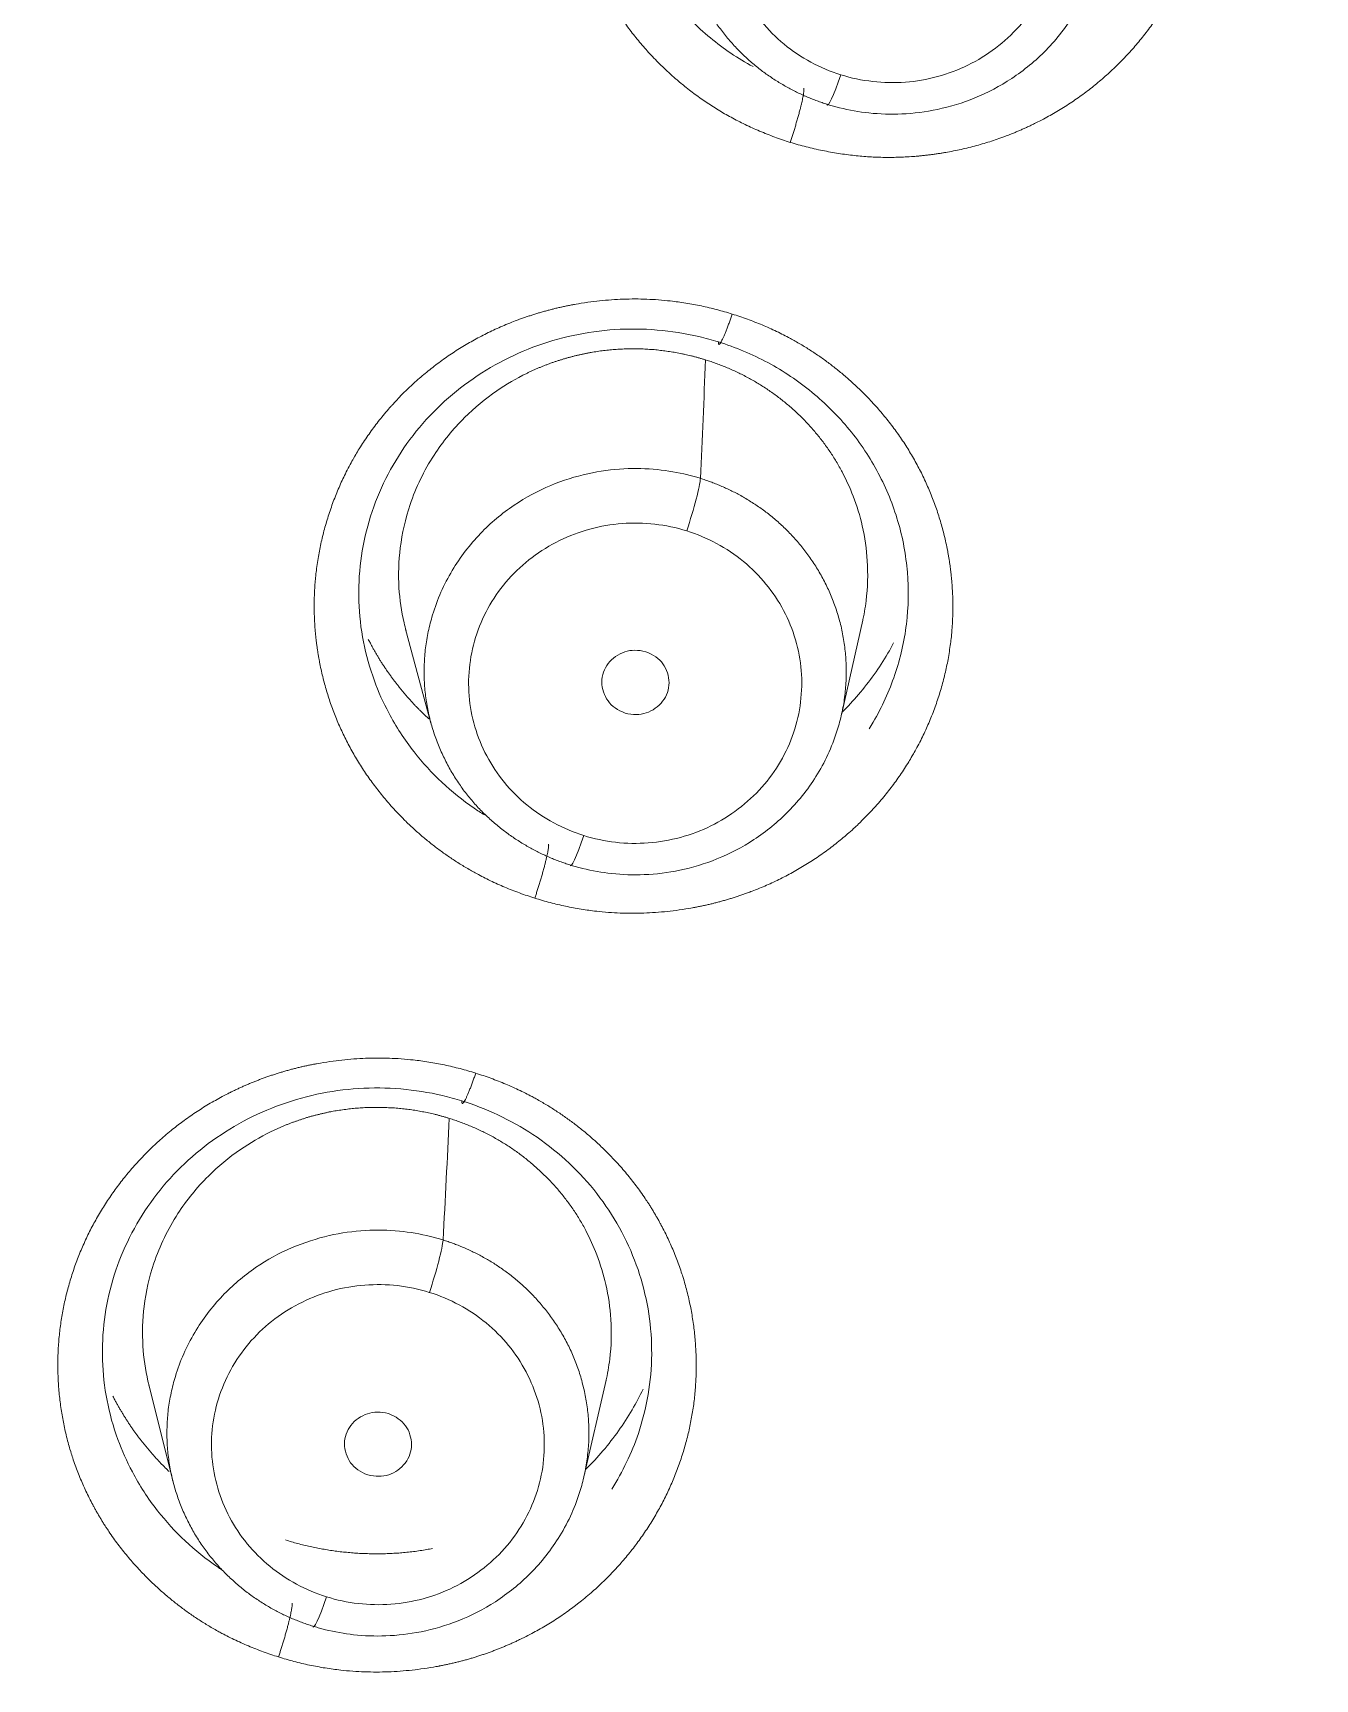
# Model space of a CAD drawing. Extents: x 19821 to 22981, y -91 to 2224.
# Drawn here: x 20752.73 to 20761.35, y 1240.88 to 1251.95 of the extents above; entities that cross this region are included whole.
import ezdxf

# ---------------------------------------------------------------- set-up
doc = ezdxf.new("R2010")
doc.units = 0
doc.header["$LTSCALE"] = 10
doc.header["$MEASUREMENT"] = 0
doc.layers.add('1', color=7, linetype='CONTINUOUS')

msp = doc.modelspace()

# ---------------------------------------------------------------- linework, layer by layer
at = {"layer": '1', "color": 7, "linetype": 'Continuous', "lineweight": 18}
for p, q in [((20755.236, 1247.94), (20755.407, 1247.309)), ((20758.166, 1247.363), (20758.31, 1248)), ((20753.51, 1242.864), (20753.672, 1242.217)), ((20756.435, 1242.243), (20756.584, 1242.892))]:
    msp.add_line(p, q, dxfattribs=at)
for centre, major_axis, ratio, start_param, end_param in [((20744.931, 1212.861), (62.577, 0), 0.961262, 0, 3.141593), ((20744.931, 1212.247), (-60.5, 0), 0.961262, 2.420581, 4.712389), ((20744.931, 1212.384), (60, 0), 0.961262, 4.72417, 7.853982), ((20744.931, 1212.384), (-59.925, 0), 0.961262, 1.570796, 4.712389), ((20758.162, 1251.748), (-0.09, -0.286), 0.085342, 6.114534, 7.587424), ((20757.126, 1248.683), (0.089, 0.286), 0.085181, 4.446285, 5.971881), ((20756.434, 1246.636), (-0.089, -0.286), 0.08523, 6.096927, 7.587626), ((20755.396, 1243.565), (0.089, 0.286), 0.085152, 4.446217, 5.9632), ((20754.705, 1241.52), (-0.089, -0.286), 0.085202, 6.088146, 7.587675)]:
    msp.add_ellipse(centre, major_axis=major_axis, ratio=ratio, start_param=start_param, end_param=end_param, dxfattribs=at)
at = {"layer": '1', "color": 7, "linetype": 'Continuous', "lineweight": 13}
for centre, major_axis, start_param, end_param in [((20744.931, 1212.541), (61.963, 0), 0.423959, 1.570796), ((20744.931, 1212.247), (-59.425, 0), 1.570796, 4.70194), ((20744.931, 1212.247), (-57.948, 0), 1.579187, 4.712389), ((20744.931, 1212.291), (57.403, 0), 4.721079, 7.853982)]:
    msp.add_ellipse(centre, major_axis=major_axis, ratio=0.961262, start_param=start_param, end_param=end_param, dxfattribs=at)
at = {"layer": '1', "color": 7, "linetype": 'Continuous', "lineweight": 18}
for points, knots in [([(20807.83, 1218.028), (20807.83, 1219.202), (20807.795, 1220.363), (20807.656, 1222.66), (20807.554, 1223.794), (20807.287, 1226.034), (20807.122, 1227.139), (20806.734, 1229.315), (20806.511, 1230.387), (20806.012, 1232.495), (20805.735, 1233.531), (20805.133, 1235.567), (20804.808, 1236.566), (20804.112, 1238.525), (20803.372, 1240.445), (20802.141, 1243.205), (20800.801, 1245.84), (20799.367, 1248.351), (20797.85, 1250.736), (20796.261, 1252.994), (20794.612, 1255.126), (20792.914, 1257.134), (20791.755, 1258.391), (20790.88, 1259.304), (20790.44, 1259.753), (20789.924, 1260.264), (20789.665, 1260.516), (20789.536, 1260.641), (20789.471, 1260.704), (20789.439, 1260.735), (20789.423, 1260.75), (20789.415, 1260.758), (20789.411, 1260.762), (20789.409, 1260.764), (20789.408, 1260.765), (20789.407, 1260.765), (20789.407, 1260.766), (20789.407, 1260.766), (20787.905, 1262.209), (20786.333, 1263.573), (20783.069, 1266.133), (20781.375, 1267.33), (20777.888, 1269.547), (20776.093, 1270.567), (20772.423, 1272.426), (20770.547, 1273.265), (20766.734, 1274.756), (20764.797, 1275.409), (20760.882, 1276.526), (20758.904, 1276.991), (20754.926, 1277.733), (20752.927, 1278.01), (20748.926, 1278.379), (20746.924, 1278.47), (20744.931, 1278.47)], [0, 0, 0, 0, 0.03125, 0.03125, 0.0625, 0.0625, 0.09375, 0.09375, 0.125, 0.125, 0.15625, 0.15625, 0.1875, 0.1875, 0.21875, 0.25, 0.28125, 0.3125, 0.34375, 0.375, 0.40625, 0.4375, 0.46875, 0.46875, 0.484375, 0.492187, 0.496094, 0.498047, 0.499023, 0.499512, 0.499756, 0.499878, 0.499939, 0.499969, 0.499985, 0.499992, 0.499992, 0.5, 0.5, 0.5625, 0.5625, 0.625, 0.625, 0.6875, 0.6875, 0.75, 0.75, 0.8125, 0.8125, 0.875, 0.875, 0.9375, 0.9375, 1, 1, 1, 1]), ([(20758.947, 1254.069), (20758.942, 1254.071), (20758.931, 1254.075), (20758.914, 1254.08), (20758.897, 1254.084), (20758.88, 1254.089), (20758.803, 1254.108), (20758.656, 1254.134), (20758.431, 1254.14), (20758.188, 1254.108), (20757.937, 1254.029), (20757.688, 1253.896), (20757.458, 1253.704), (20757.265, 1253.453), (20757.169, 1253.237), (20757.129, 1253.094), (20757.117, 1253.039), (20757.106, 1252.983), (20757.098, 1252.928), (20757.093, 1252.873), (20757.089, 1252.818), (20757.088, 1252.764), (20757.09, 1252.71), (20757.093, 1252.657), (20757.098, 1252.605), (20757.106, 1252.553), (20757.115, 1252.502), (20757.127, 1252.452), (20757.14, 1252.403), (20757.154, 1252.355), (20757.171, 1252.308), (20757.189, 1252.262), (20757.208, 1252.217), (20757.229, 1252.173), (20757.251, 1252.131), (20757.275, 1252.09), (20757.299, 1252.05), (20757.325, 1252.011), (20757.352, 1251.973), (20757.38, 1251.937), (20757.408, 1251.902), (20757.438, 1251.869), (20757.468, 1251.836), (20757.499, 1251.805), (20757.53, 1251.776), (20757.562, 1251.747), (20757.595, 1251.72), (20757.628, 1251.694), (20757.661, 1251.67), (20757.695, 1251.647), (20757.729, 1251.624), (20757.763, 1251.604), (20757.797, 1251.584), (20757.831, 1251.565), (20757.865, 1251.548), (20757.899, 1251.532), (20757.934, 1251.517), (20757.968, 1251.503), (20758.002, 1251.49), (20758.036, 1251.478), (20758.058, 1251.47), (20758.07, 1251.467)], [0, 0, 0, 0, 0.003927, 0.007866, 0.011819, 0.015784, 0.019761, 0.065641, 0.115909, 0.170562, 0.229596, 0.293008, 0.360794, 0.432949, 0.509466, 0.522824, 0.536063, 0.549181, 0.56218, 0.575059, 0.587818, 0.600457, 0.612977, 0.625376, 0.637656, 0.649816, 0.661856, 0.673777, 0.685577, 0.697258, 0.708819, 0.72026, 0.731582, 0.742784, 0.753866, 0.764828, 0.775671, 0.786394, 0.796997, 0.80748, 0.817844, 0.828089, 0.838213, 0.848218, 0.858103, 0.867869, 0.877515, 0.887041, 0.896448, 0.905735, 0.914902, 0.92395, 0.932878, 0.941687, 0.950376, 0.958946, 0.967396, 0.975726, 0.983937, 0.992028, 1, 1, 1, 1]), ([(20758.07, 1251.467), (20758.075, 1251.465), (20758.087, 1251.462), (20758.104, 1251.457), (20758.12, 1251.452), (20758.137, 1251.448), (20758.213, 1251.428), (20758.358, 1251.403), (20758.579, 1251.396), (20758.82, 1251.427), (20759.072, 1251.504), (20759.322, 1251.636), (20759.555, 1251.828), (20759.751, 1252.081), (20759.848, 1252.298), (20759.888, 1252.442), (20759.901, 1252.498), (20759.911, 1252.554), (20759.919, 1252.609), (20759.925, 1252.664), (20759.928, 1252.719), (20759.929, 1252.773), (20759.927, 1252.827), (20759.924, 1252.88), (20759.918, 1252.933), (20759.911, 1252.985), (20759.901, 1253.036), (20759.89, 1253.086), (20759.877, 1253.135), (20759.862, 1253.183), (20759.846, 1253.23), (20759.828, 1253.276), (20759.808, 1253.321), (20759.787, 1253.365), (20759.765, 1253.407), (20759.741, 1253.448), (20759.716, 1253.488), (20759.691, 1253.527), (20759.664, 1253.564), (20759.636, 1253.601), (20759.607, 1253.636), (20759.578, 1253.669), (20759.548, 1253.701), (20759.517, 1253.732), (20759.485, 1253.762), (20759.453, 1253.79), (20759.421, 1253.817), (20759.388, 1253.843), (20759.355, 1253.867), (20759.321, 1253.891), (20759.287, 1253.913), (20759.253, 1253.933), (20759.219, 1253.953), (20759.185, 1253.971), (20759.151, 1253.989), (20759.117, 1254.005), (20759.083, 1254.02), (20759.049, 1254.034), (20759.015, 1254.047), (20758.981, 1254.059), (20758.959, 1254.066), (20758.947, 1254.069)], [0, 0, 0, 0, 0.004015, 0.007996, 0.011942, 0.015855, 0.019734, 0.064711, 0.114332, 0.168596, 0.227502, 0.291049, 0.359234, 0.432056, 0.509512, 0.522904, 0.536174, 0.549324, 0.562352, 0.575259, 0.588045, 0.600709, 0.613253, 0.625675, 0.637976, 0.650156, 0.662214, 0.674151, 0.685967, 0.697662, 0.709235, 0.720687, 0.732018, 0.743227, 0.754315, 0.765282, 0.776127, 0.786851, 0.797454, 0.807935, 0.818295, 0.828533, 0.838651, 0.848646, 0.858521, 0.868274, 0.877905, 0.887415, 0.896804, 0.906072, 0.915218, 0.924242, 0.933145, 0.941927, 0.950588, 0.959127, 0.967544, 0.97584, 0.984015, 0.992068, 1, 1, 1, 1]), ([(20755.123, 1247.377), (20755.086, 1247.447), (20754.979, 1247.686), (20754.893, 1248.125), (20754.963, 1248.673), (20755.201, 1249.174), (20755.587, 1249.582), (20756.082, 1249.86), (20756.642, 1249.981), (20757.07, 1249.945), (20757.296, 1249.883), (20757.339, 1249.87)], [0, 0, 0, 0, 0.0562, 0.186491, 0.316809, 0.44711, 0.577443, 0.707677, 0.838002, 0.968648, 1, 1, 1, 1]), ([(20755.24, 1247.928), (20755.235, 1247.946), (20755.211, 1248.041), (20755.184, 1248.227), (20755.193, 1248.496), (20755.262, 1248.802), (20755.408, 1249.103), (20755.615, 1249.357), (20755.831, 1249.537), (20755.987, 1249.628), (20756.07, 1249.668), (20756.09, 1249.677), (20756.11, 1249.686), (20756.13, 1249.695), (20756.15, 1249.703), (20756.17, 1249.711), (20756.191, 1249.719), (20756.211, 1249.727), (20756.232, 1249.734), (20756.252, 1249.741), (20756.273, 1249.747), (20756.294, 1249.754), (20756.314, 1249.76), (20756.335, 1249.766), (20756.356, 1249.771), (20756.377, 1249.777), (20756.398, 1249.782), (20756.419, 1249.786), (20756.44, 1249.791), (20756.461, 1249.795), (20756.483, 1249.799), (20756.504, 1249.802), (20756.525, 1249.806), (20756.546, 1249.809), (20756.568, 1249.812), (20756.589, 1249.814), (20756.61, 1249.816), (20756.631, 1249.818), (20756.653, 1249.82), (20756.674, 1249.821), (20756.695, 1249.822), (20756.717, 1249.823), (20756.738, 1249.823), (20756.759, 1249.824), (20756.78, 1249.824), (20756.802, 1249.823), (20756.823, 1249.823), (20756.844, 1249.822), (20756.865, 1249.821), (20756.886, 1249.819), (20756.907, 1249.818), (20756.928, 1249.816), (20756.949, 1249.813), (20756.97, 1249.811), (20756.99, 1249.808), (20757.011, 1249.805), (20757.032, 1249.802), (20757.052, 1249.798), (20757.073, 1249.795), (20757.093, 1249.791), (20757.114, 1249.786), (20757.134, 1249.782), (20757.154, 1249.777), (20757.174, 1249.772), (20757.194, 1249.767), (20757.214, 1249.761), (20757.234, 1249.755), (20757.247, 1249.751), (20757.253, 1249.749)], [0, 0, 0, 0, 0.017139, 0.090611, 0.173353, 0.265351, 0.378771, 0.47776, 0.562304, 0.632392, 0.638936, 0.645473, 0.652002, 0.658525, 0.66504, 0.671547, 0.678048, 0.684541, 0.691027, 0.697506, 0.703977, 0.710442, 0.716899, 0.723349, 0.729791, 0.736227, 0.742655, 0.749075, 0.755489, 0.761896, 0.768295, 0.774687, 0.781072, 0.787449, 0.793819, 0.800182, 0.806538, 0.812887, 0.819228, 0.825563, 0.83189, 0.83821, 0.844522, 0.850828, 0.857126, 0.863417, 0.869701, 0.875977, 0.882247, 0.888509, 0.894764, 0.901012, 0.907252, 0.913486, 0.919712, 0.925931, 0.932143, 0.938348, 0.944545, 0.950736, 0.956919, 0.963095, 0.969264, 0.975425, 0.98158, 0.987727, 0.993867, 1, 1, 1, 1]), ([(20757.339, 1249.87), (20757.454, 1249.834), (20757.566, 1249.787), (20757.777, 1249.674), (20757.876, 1249.607), (20758.06, 1249.456), (20758.144, 1249.372), (20758.294, 1249.19), (20758.359, 1249.091), (20758.469, 1248.884), (20758.513, 1248.776), (20758.579, 1248.552), (20758.6, 1248.437), (20758.619, 1248.206), (20758.617, 1248.089), (20758.589, 1247.858), (20758.563, 1247.744), (20758.525, 1247.634)], [0, 0, 0, 0, 0.125, 0.125, 0.25, 0.25, 0.375, 0.375, 0.5, 0.5, 0.625, 0.625, 0.75, 0.75, 0.875, 0.875, 1, 1, 1, 1]), ([(20757.253, 1249.749), (20757.266, 1249.745), (20757.29, 1249.738), (20757.327, 1249.725), (20757.363, 1249.711), (20757.399, 1249.697), (20757.434, 1249.681), (20757.469, 1249.665), (20757.504, 1249.648), (20757.539, 1249.629), (20757.573, 1249.611), (20757.606, 1249.591), (20757.639, 1249.57), (20757.672, 1249.549), (20757.704, 1249.526), (20757.736, 1249.503), (20757.767, 1249.479), (20757.798, 1249.454), (20757.828, 1249.429), (20757.857, 1249.403), (20757.886, 1249.376), (20757.914, 1249.348), (20757.941, 1249.319), (20757.968, 1249.29), (20757.993, 1249.26), (20758.018, 1249.229), (20758.043, 1249.198), (20758.066, 1249.166), (20758.089, 1249.133), (20758.111, 1249.1), (20758.132, 1249.066), (20758.152, 1249.031), (20758.193, 1248.955), (20758.253, 1248.825), (20758.314, 1248.625), (20758.348, 1248.389), (20758.341, 1248.17), (20758.318, 1248.034), (20758.307, 1247.986)], [0, 0, 0, 0, 0.016685, 0.033407, 0.050165, 0.066959, 0.08379, 0.100657, 0.117561, 0.134501, 0.151478, 0.168492, 0.185542, 0.202628, 0.219751, 0.236911, 0.254107, 0.27134, 0.28861, 0.305916, 0.323259, 0.340638, 0.358054, 0.375507, 0.392997, 0.410523, 0.428086, 0.445686, 0.463323, 0.480997, 0.498707, 0.516454, 0.534238, 0.614077, 0.707376, 0.814133, 0.934344, 1, 1, 1, 1]), ([(20757.218, 1248.953), (20757.213, 1248.955), (20757.202, 1248.958), (20757.185, 1248.963), (20757.168, 1248.968), (20757.15, 1248.972), (20757.072, 1248.992), (20756.924, 1249.018), (20756.698, 1249.023), (20756.454, 1248.99), (20756.203, 1248.911), (20755.955, 1248.777), (20755.727, 1248.585), (20755.536, 1248.335), (20755.441, 1248.121), (20755.402, 1247.98), (20755.389, 1247.924), (20755.378, 1247.869), (20755.37, 1247.814), (20755.365, 1247.759), (20755.362, 1247.704), (20755.361, 1247.65), (20755.362, 1247.597), (20755.365, 1247.543), (20755.371, 1247.491), (20755.378, 1247.439), (20755.388, 1247.389), (20755.399, 1247.339), (20755.412, 1247.29), (20755.427, 1247.242), (20755.443, 1247.195), (20755.461, 1247.149), (20755.481, 1247.104), (20755.502, 1247.061), (20755.524, 1247.018), (20755.547, 1246.977), (20755.572, 1246.937), (20755.598, 1246.898), (20755.624, 1246.861), (20755.652, 1246.825), (20755.681, 1246.79), (20755.71, 1246.756), (20755.74, 1246.724), (20755.771, 1246.693), (20755.803, 1246.664), (20755.835, 1246.635), (20755.867, 1246.608), (20755.9, 1246.583), (20755.933, 1246.558), (20755.967, 1246.535), (20756.001, 1246.513), (20756.035, 1246.492), (20756.069, 1246.472), (20756.103, 1246.454), (20756.137, 1246.437), (20756.171, 1246.42), (20756.206, 1246.405), (20756.24, 1246.391), (20756.274, 1246.378), (20756.308, 1246.366), (20756.33, 1246.359), (20756.341, 1246.356)], [0, 0, 0, 0, 0.00393, 0.007893, 0.011888, 0.015916, 0.019977, 0.066371, 0.117001, 0.171866, 0.230962, 0.294285, 0.361833, 0.433602, 0.509587, 0.522943, 0.536179, 0.549296, 0.562292, 0.575169, 0.587926, 0.600564, 0.613081, 0.625479, 0.637757, 0.649915, 0.661953, 0.673871, 0.68567, 0.697349, 0.708908, 0.720347, 0.731667, 0.742867, 0.753947, 0.764907, 0.775747, 0.786468, 0.797069, 0.80755, 0.817912, 0.828154, 0.838276, 0.848278, 0.85816, 0.867923, 0.877566, 0.88709, 0.896493, 0.905777, 0.914942, 0.923986, 0.932911, 0.941716, 0.950401, 0.958967, 0.967413, 0.975739, 0.983946, 0.992033, 1, 1, 1, 1]), ([(20756.341, 1246.356), (20756.347, 1246.354), (20756.359, 1246.35), (20756.376, 1246.345), (20756.393, 1246.34), (20756.41, 1246.336), (20756.485, 1246.317), (20756.628, 1246.292), (20756.848, 1246.284), (20757.088, 1246.314), (20757.339, 1246.39), (20757.59, 1246.521), (20757.823, 1246.713), (20758.021, 1246.966), (20758.118, 1247.184), (20758.158, 1247.329), (20758.171, 1247.384), (20758.182, 1247.44), (20758.189, 1247.495), (20758.195, 1247.55), (20758.198, 1247.605), (20758.199, 1247.659), (20758.198, 1247.713), (20758.194, 1247.766), (20758.189, 1247.818), (20758.181, 1247.87), (20758.172, 1247.921), (20758.161, 1247.971), (20758.147, 1248.02), (20758.133, 1248.068), (20758.116, 1248.115), (20758.098, 1248.161), (20758.079, 1248.205), (20758.058, 1248.249), (20758.035, 1248.291), (20758.012, 1248.333), (20757.987, 1248.372), (20757.961, 1248.411), (20757.935, 1248.449), (20757.907, 1248.485), (20757.878, 1248.519), (20757.849, 1248.553), (20757.818, 1248.585), (20757.788, 1248.616), (20757.756, 1248.646), (20757.724, 1248.674), (20757.692, 1248.701), (20757.659, 1248.727), (20757.626, 1248.751), (20757.592, 1248.774), (20757.558, 1248.796), (20757.524, 1248.817), (20757.49, 1248.837), (20757.456, 1248.855), (20757.422, 1248.872), (20757.388, 1248.888), (20757.354, 1248.903), (20757.32, 1248.917), (20757.286, 1248.93), (20757.252, 1248.942), (20757.23, 1248.949), (20757.218, 1248.953)], [0, 0, 0, 0, 0.004118, 0.008173, 0.012166, 0.016096, 0.019964, 0.064381, 0.113599, 0.167617, 0.226431, 0.29004, 0.358441, 0.431629, 0.509603, 0.522984, 0.536244, 0.549383, 0.562401, 0.575299, 0.588075, 0.600731, 0.613266, 0.62568, 0.637973, 0.650145, 0.662197, 0.674127, 0.685937, 0.697626, 0.709194, 0.720641, 0.731967, 0.743172, 0.754257, 0.76522, 0.776062, 0.786784, 0.797385, 0.807864, 0.818223, 0.828461, 0.838578, 0.848574, 0.858449, 0.868203, 0.877836, 0.887348, 0.89674, 0.90601, 0.915159, 0.924188, 0.933095, 0.941882, 0.950547, 0.959092, 0.967515, 0.975818, 0.984, 0.99206, 1, 1, 1, 1]), ([(20754.986, 1247.87), (20754.991, 1247.862), (20754.999, 1247.846), (20755.011, 1247.824), (20755.022, 1247.803), (20755.034, 1247.783), (20755.046, 1247.762), (20755.058, 1247.742), (20755.07, 1247.722), (20755.083, 1247.703), (20755.096, 1247.683), (20755.109, 1247.663), (20755.123, 1247.644), (20755.136, 1247.625), (20755.15, 1247.606), (20755.164, 1247.587), (20755.178, 1247.569), (20755.193, 1247.551), (20755.208, 1247.532), (20755.223, 1247.514), (20755.238, 1247.497), (20755.253, 1247.479), (20755.269, 1247.462), (20755.284, 1247.444), (20755.3, 1247.427), (20755.316, 1247.411), (20755.333, 1247.394), (20755.349, 1247.378), (20755.366, 1247.362), (20755.38, 1247.348), (20755.389, 1247.34), (20755.392, 1247.338)], [0, 0, 0, 0, 0.042734, 0.078054, 0.113333, 0.148573, 0.183772, 0.218932, 0.254051, 0.28913, 0.324169, 0.359168, 0.394127, 0.429045, 0.463924, 0.498762, 0.53356, 0.568318, 0.603036, 0.637714, 0.672352, 0.706949, 0.741506, 0.776023, 0.8105, 0.844937, 0.879333, 0.913689, 0.948005, 0.982281, 1, 1, 1, 1]), ([(20758.171, 1247.382), (20758.21, 1247.42), (20758.324, 1247.543), (20758.437, 1247.702), (20758.505, 1247.823), (20758.517, 1247.847)], [0, 0, 0, 0, 0.277656, 0.862608, 1, 1, 1, 1]), ([(20753.4, 1242.277), (20753.362, 1242.347), (20753.255, 1242.587), (20753.17, 1243.027), (20753.24, 1243.574), (20753.479, 1244.074), (20753.864, 1244.483), (20754.359, 1244.76), (20754.919, 1244.881), (20755.346, 1244.845), (20755.572, 1244.783), (20755.615, 1244.769)], [0, 0, 0, 0, 0.056658, 0.186897, 0.317156, 0.447398, 0.577678, 0.707869, 0.838163, 0.968786, 1, 1, 1, 1]), ([(20753.511, 1242.858), (20753.509, 1242.867), (20753.488, 1242.954), (20753.463, 1243.131), (20753.471, 1243.4), (20753.54, 1243.705), (20753.686, 1244.006), (20753.892, 1244.26), (20754.109, 1244.44), (20754.264, 1244.53), (20754.348, 1244.571), (20754.368, 1244.58), (20754.388, 1244.589), (20754.408, 1244.597), (20754.428, 1244.606), (20754.448, 1244.614), (20754.468, 1244.622), (20754.489, 1244.629), (20754.509, 1244.636), (20754.53, 1244.643), (20754.55, 1244.65), (20754.571, 1244.657), (20754.592, 1244.663), (20754.613, 1244.669), (20754.634, 1244.674), (20754.655, 1244.679), (20754.676, 1244.684), (20754.697, 1244.689), (20754.718, 1244.694), (20754.739, 1244.698), (20754.76, 1244.702), (20754.781, 1244.705), (20754.802, 1244.708), (20754.824, 1244.711), (20754.845, 1244.714), (20754.866, 1244.717), (20754.887, 1244.719), (20754.909, 1244.721), (20754.93, 1244.722), (20754.951, 1244.724), (20754.973, 1244.725), (20754.994, 1244.725), (20755.015, 1244.726), (20755.036, 1244.726), (20755.058, 1244.726), (20755.079, 1244.726), (20755.1, 1244.725), (20755.121, 1244.724), (20755.142, 1244.723), (20755.163, 1244.722), (20755.184, 1244.72), (20755.205, 1244.718), (20755.226, 1244.716), (20755.247, 1244.714), (20755.268, 1244.711), (20755.288, 1244.708), (20755.309, 1244.705), (20755.329, 1244.701), (20755.35, 1244.697), (20755.37, 1244.693), (20755.391, 1244.689), (20755.411, 1244.684), (20755.431, 1244.68), (20755.451, 1244.675), (20755.471, 1244.669), (20755.491, 1244.664), (20755.511, 1244.658), (20755.524, 1244.654), (20755.53, 1244.652)], [0, 0, 0, 0, 0.008872, 0.082954, 0.166382, 0.259145, 0.373518, 0.47334, 0.558592, 0.629259, 0.635858, 0.64245, 0.649034, 0.655612, 0.662182, 0.668745, 0.6753, 0.681849, 0.68839, 0.694923, 0.70145, 0.707969, 0.714481, 0.720985, 0.727483, 0.733973, 0.740456, 0.746931, 0.753399, 0.75986, 0.766314, 0.772761, 0.7792, 0.785632, 0.792056, 0.798474, 0.804884, 0.811287, 0.817683, 0.824071, 0.830452, 0.836826, 0.843192, 0.849552, 0.855904, 0.862249, 0.868586, 0.874917, 0.88124, 0.887555, 0.893864, 0.900165, 0.906459, 0.912746, 0.919026, 0.925298, 0.931563, 0.937821, 0.944071, 0.950314, 0.956551, 0.962779, 0.969001, 0.975215, 0.981422, 0.987622, 0.993815, 1, 1, 1, 1]), ([(20755.615, 1244.77), (20755.623, 1244.767), (20755.802, 1244.71), (20756.142, 1244.543), (20756.546, 1244.163), (20756.815, 1243.677), (20756.919, 1243.136), (20756.869, 1242.749), (20756.808, 1242.555), (20756.801, 1242.534)], [0, 0, 0, 0, 0.008012, 0.195761, 0.390489, 0.585869, 0.781135, 0.976429, 1, 1, 1, 1]), ([(20755.53, 1244.652), (20755.543, 1244.648), (20755.567, 1244.64), (20755.604, 1244.627), (20755.64, 1244.614), (20755.676, 1244.599), (20755.711, 1244.584), (20755.746, 1244.567), (20755.781, 1244.55), (20755.816, 1244.532), (20755.85, 1244.513), (20755.883, 1244.493), (20755.916, 1244.473), (20755.949, 1244.451), (20755.981, 1244.429), (20756.013, 1244.406), (20756.044, 1244.382), (20756.074, 1244.357), (20756.104, 1244.332), (20756.134, 1244.305), (20756.162, 1244.278), (20756.19, 1244.251), (20756.218, 1244.222), (20756.244, 1244.193), (20756.27, 1244.163), (20756.295, 1244.132), (20756.319, 1244.101), (20756.343, 1244.069), (20756.366, 1244.036), (20756.388, 1244.003), (20756.408, 1243.969), (20756.429, 1243.934), (20756.47, 1243.858), (20756.529, 1243.728), (20756.59, 1243.528), (20756.624, 1243.292), (20756.618, 1243.072), (20756.594, 1242.934), (20756.582, 1242.885)], [0, 0, 0, 0, 0.016653, 0.033342, 0.050067, 0.066829, 0.083627, 0.100462, 0.117333, 0.134241, 0.151185, 0.168165, 0.185182, 0.202235, 0.219325, 0.236452, 0.253614, 0.270814, 0.288049, 0.305322, 0.322631, 0.339976, 0.357358, 0.374776, 0.392231, 0.409723, 0.427251, 0.444815, 0.462416, 0.480054, 0.497728, 0.515439, 0.533187, 0.612844, 0.705942, 0.812475, 0.932436, 1, 1, 1, 1]), ([(20755.489, 1243.835), (20755.483, 1243.836), (20755.472, 1243.84), (20755.455, 1243.845), (20755.438, 1243.85), (20755.421, 1243.854), (20755.341, 1243.874), (20755.19, 1243.9), (20754.96, 1243.905), (20754.716, 1243.87), (20754.464, 1243.789), (20754.218, 1243.654), (20753.993, 1243.462), (20753.805, 1243.214), (20753.712, 1243.003), (20753.673, 1242.863), (20753.66, 1242.807), (20753.649, 1242.752), (20753.641, 1242.697), (20753.636, 1242.642), (20753.633, 1242.588), (20753.632, 1242.533), (20753.633, 1242.48), (20753.636, 1242.427), (20753.642, 1242.375), (20753.649, 1242.323), (20753.659, 1242.272), (20753.67, 1242.222), (20753.683, 1242.173), (20753.698, 1242.126), (20753.714, 1242.079), (20753.732, 1242.033), (20753.752, 1241.988), (20753.773, 1241.945), (20753.795, 1241.902), (20753.818, 1241.861), (20753.843, 1241.821), (20753.869, 1241.782), (20753.895, 1241.745), (20753.923, 1241.709), (20753.952, 1241.674), (20753.981, 1241.641), (20754.011, 1241.608), (20754.042, 1241.578), (20754.074, 1241.548), (20754.106, 1241.52), (20754.138, 1241.493), (20754.171, 1241.467), (20754.204, 1241.442), (20754.238, 1241.419), (20754.272, 1241.397), (20754.305, 1241.376), (20754.34, 1241.357), (20754.374, 1241.338), (20754.408, 1241.321), (20754.442, 1241.305), (20754.476, 1241.29), (20754.511, 1241.276), (20754.545, 1241.263), (20754.578, 1241.251), (20754.601, 1241.244), (20754.612, 1241.24)], [0, 0, 0, 0, 0.003868, 0.007805, 0.01181, 0.015885, 0.020029, 0.06745, 0.118813, 0.174115, 0.233353, 0.296526, 0.36363, 0.434662, 0.50962, 0.522975, 0.53621, 0.549326, 0.562321, 0.575197, 0.587953, 0.600589, 0.613106, 0.625503, 0.637779, 0.649937, 0.661974, 0.673892, 0.68569, 0.697368, 0.708926, 0.720365, 0.731684, 0.742883, 0.753963, 0.764922, 0.775762, 0.786482, 0.797083, 0.807563, 0.817924, 0.828166, 0.838287, 0.848289, 0.858171, 0.867933, 0.877576, 0.887098, 0.896502, 0.905785, 0.914948, 0.923992, 0.932917, 0.941721, 0.950406, 0.958971, 0.967416, 0.975742, 0.983947, 0.992034, 1, 1, 1, 1]), ([(20754.612, 1241.24), (20754.618, 1241.238), (20754.63, 1241.235), (20754.648, 1241.229), (20754.665, 1241.225), (20754.681, 1241.22), (20754.755, 1241.202), (20754.894, 1241.177), (20755.111, 1241.169), (20755.349, 1241.197), (20755.6, 1241.271), (20755.852, 1241.4), (20756.088, 1241.591), (20756.289, 1241.846), (20756.388, 1242.067), (20756.428, 1242.212), (20756.441, 1242.268), (20756.451, 1242.323), (20756.459, 1242.378), (20756.465, 1242.433), (20756.468, 1242.488), (20756.469, 1242.542), (20756.468, 1242.596), (20756.464, 1242.649), (20756.459, 1242.701), (20756.451, 1242.753), (20756.442, 1242.803), (20756.43, 1242.853), (20756.417, 1242.902), (20756.403, 1242.95), (20756.386, 1242.997), (20756.368, 1243.043), (20756.349, 1243.088), (20756.328, 1243.131), (20756.305, 1243.174), (20756.282, 1243.215), (20756.257, 1243.255), (20756.231, 1243.293), (20756.205, 1243.331), (20756.177, 1243.367), (20756.148, 1243.401), (20756.119, 1243.435), (20756.089, 1243.467), (20756.058, 1243.498), (20756.026, 1243.528), (20755.994, 1243.556), (20755.962, 1243.583), (20755.929, 1243.609), (20755.896, 1243.633), (20755.862, 1243.656), (20755.829, 1243.678), (20755.795, 1243.699), (20755.761, 1243.718), (20755.726, 1243.737), (20755.692, 1243.754), (20755.658, 1243.77), (20755.624, 1243.785), (20755.59, 1243.799), (20755.556, 1243.812), (20755.522, 1243.824), (20755.5, 1243.831), (20755.489, 1243.835)], [0, 0, 0, 0, 0.004261, 0.008394, 0.012398, 0.016275, 0.020023, 0.063384, 0.111848, 0.165412, 0.224073, 0.287827, 0.356671, 0.430601, 0.509612, 0.522989, 0.536245, 0.54938, 0.562395, 0.575289, 0.588062, 0.600715, 0.613247, 0.625658, 0.637949, 0.650118, 0.662167, 0.674096, 0.685904, 0.697591, 0.709157, 0.720602, 0.731927, 0.743131, 0.754215, 0.765177, 0.776019, 0.78674, 0.797341, 0.80782, 0.818179, 0.828417, 0.838535, 0.848532, 0.858408, 0.868163, 0.877797, 0.887311, 0.896704, 0.905976, 0.915128, 0.924158, 0.933068, 0.941857, 0.950526, 0.959073, 0.9675, 0.975806, 0.983992, 0.992056, 1, 1, 1, 1]), ([(20753.269, 1242.785), (20753.273, 1242.777), (20753.281, 1242.762), (20753.293, 1242.74), (20753.305, 1242.719), (20753.316, 1242.699), (20753.328, 1242.679), (20753.34, 1242.659), (20753.353, 1242.639), (20753.365, 1242.619), (20753.378, 1242.599), (20753.391, 1242.58), (20753.405, 1242.56), (20753.418, 1242.541), (20753.432, 1242.522), (20753.446, 1242.504), (20753.461, 1242.485), (20753.475, 1242.467), (20753.49, 1242.449), (20753.505, 1242.431), (20753.52, 1242.413), (20753.535, 1242.395), (20753.551, 1242.378), (20753.566, 1242.361), (20753.582, 1242.344), (20753.598, 1242.327), (20753.615, 1242.311), (20753.631, 1242.294), (20753.642, 1242.283), (20753.648, 1242.278), (20753.648, 1242.278)], [0, 0, 0, 0, 0.043911, 0.081175, 0.118398, 0.15558, 0.192721, 0.22982, 0.266879, 0.303897, 0.340873, 0.377809, 0.414703, 0.451556, 0.488369, 0.52514, 0.56187, 0.598559, 0.635207, 0.671814, 0.708379, 0.744904, 0.781388, 0.81783, 0.854231, 0.890591, 0.92691, 0.963188, 0.999425, 1, 1, 1, 1]), ([(20756.449, 1242.295), (20756.489, 1242.335), (20756.605, 1242.459), (20756.733, 1242.64), (20756.811, 1242.786), (20756.833, 1242.833)], [0, 0, 0, 0, 0.251074, 0.762018, 1, 1, 1, 1]), ([(20754.43, 1241.819), (20754.443, 1241.815), (20754.47, 1241.806), (20754.511, 1241.795), (20754.553, 1241.784), (20754.595, 1241.775), (20754.637, 1241.766), (20754.679, 1241.758), (20754.721, 1241.751), (20754.764, 1241.744), (20754.807, 1241.739), (20754.851, 1241.735), (20754.894, 1241.731), (20754.938, 1241.728), (20754.981, 1241.727), (20755.025, 1241.726), (20755.069, 1241.726), (20755.113, 1241.727), (20755.157, 1241.729), (20755.201, 1241.732), (20755.246, 1241.736), (20755.29, 1241.741), (20755.334, 1241.747), (20755.377, 1241.754), (20755.405, 1241.759), (20755.418, 1241.761)], [0, 0, 0, 0, 0.042615, 0.085324, 0.128129, 0.17103, 0.214025, 0.257115, 0.300301, 0.343582, 0.386958, 0.430429, 0.473995, 0.517656, 0.561413, 0.605264, 0.649211, 0.693252, 0.737389, 0.78162, 0.825947, 0.870368, 0.914885, 0.959496, 1, 1, 1, 1])]:
    msp.add_open_spline(points, degree=3, knots=knots, dxfattribs=at)
at = {"layer": '1', "color": 7, "linetype": 'Continuous', "lineweight": 13}
for points, degree, knots in [([(20757.822, 1251.211), (20757.411, 1251.341), (20757.097, 1251.6), (20756.936, 1251.732), (20756.669, 1252.055), (20756.379, 1252.597), (20756.345, 1253.013), (20756.312, 1253.432), (20756.446, 1253.824), (20756.58, 1254.213), (20756.861, 1254.526), (20757.14, 1254.836), (20757.519, 1255.02), (20757.707, 1255.111), (20758.114, 1255.219), (20758.323, 1255.235), (20758.734, 1255.266), (20759.15, 1255.14)], 2, [0, 0, 0, 0.125, 0.125, 0.1875, 0.25, 0.375, 0.375, 0.5, 0.5, 0.625, 0.625, 0.75, 0.75, 0.8125, 0.875, 0.875, 1, 1, 1]), ([(20759.15, 1255.14), (20759.561, 1255.01), (20759.875, 1254.751), (20760.036, 1254.619), (20760.303, 1254.296), (20760.593, 1253.754), (20760.627, 1253.337), (20760.66, 1252.919), (20760.525, 1252.527), (20760.392, 1252.138), (20760.111, 1251.825), (20759.832, 1251.515), (20759.452, 1251.331), (20759.265, 1251.24), (20758.858, 1251.132), (20758.649, 1251.116), (20758.238, 1251.085), (20757.822, 1251.211)], 2, [0, 0, 0, 0.125, 0.125, 0.1875, 0.25, 0.375, 0.375, 0.5, 0.5, 0.625, 0.625, 0.75, 0.75, 0.8125, 0.875, 0.875, 1, 1, 1]), ([(20758.162, 1251.665), (20758.092, 1251.687), (20758.025, 1251.715), (20757.897, 1251.784), (20757.836, 1251.825), (20757.725, 1251.916), (20757.674, 1251.968), (20757.583, 1252.078), (20757.543, 1252.138), (20757.477, 1252.264), (20757.45, 1252.33), (20757.41, 1252.465), (20757.397, 1252.535), (20757.385, 1252.676), (20757.387, 1252.747), (20757.404, 1252.887), (20757.42, 1252.956), (20757.465, 1253.09), (20757.495, 1253.155), (20757.566, 1253.278), (20757.609, 1253.336), (20757.704, 1253.443), (20757.757, 1253.492), (20757.872, 1253.58), (20757.934, 1253.618), (20758.065, 1253.682), (20758.134, 1253.708), (20758.275, 1253.746), (20758.347, 1253.759), (20758.494, 1253.77), (20758.567, 1253.768), (20758.713, 1253.752), (20758.785, 1253.737), (20758.855, 1253.715)], 3, [0, 0, 0, 0, 0.0625, 0.0625, 0.125, 0.125, 0.1875, 0.1875, 0.25, 0.25, 0.3125, 0.3125, 0.375, 0.375, 0.4375, 0.4375, 0.5, 0.5, 0.5625, 0.5625, 0.625, 0.625, 0.6875, 0.6875, 0.75, 0.75, 0.8125, 0.8125, 0.875, 0.875, 0.9375, 0.9375, 1, 1, 1, 1]), ([(20758.855, 1253.715), (20758.925, 1253.693), (20758.992, 1253.665), (20759.12, 1253.596), (20759.18, 1253.555), (20759.292, 1253.464), (20759.343, 1253.413), (20759.434, 1253.302), (20759.474, 1253.242), (20759.54, 1253.116), (20759.567, 1253.05), (20759.607, 1252.915), (20759.62, 1252.845), (20759.631, 1252.704), (20759.63, 1252.634), (20759.612, 1252.493), (20759.597, 1252.424), (20759.551, 1252.29), (20759.522, 1252.225), (20759.45, 1252.102), (20759.408, 1252.044), (20759.313, 1251.937), (20759.26, 1251.888), (20759.144, 1251.8), (20759.082, 1251.762), (20758.952, 1251.698), (20758.883, 1251.672), (20758.742, 1251.634), (20758.669, 1251.621), (20758.523, 1251.61), (20758.449, 1251.612), (20758.304, 1251.628), (20758.232, 1251.643), (20758.162, 1251.665)], 3, [0, 0, 0, 0, 0.0625, 0.0625, 0.125, 0.125, 0.1875, 0.1875, 0.25, 0.25, 0.3125, 0.3125, 0.375, 0.375, 0.4375, 0.4375, 0.5, 0.5, 0.5625, 0.5625, 0.625, 0.625, 0.6875, 0.6875, 0.75, 0.75, 0.8125, 0.8125, 0.875, 0.875, 0.9375, 0.9375, 1, 1, 1, 1]), ([(20757.572, 1251.72), (20757.47, 1251.775), (20757.374, 1251.84), (20757.193, 1251.989), (20757.109, 1252.073), (20756.959, 1252.256), (20756.893, 1252.354), (20756.838, 1252.458)], 3, [0, 0, 0, 0, 0.326089, 0.326089, 0.663044, 0.663044, 1, 1, 1, 1]), ([(20756.105, 1246.132), (20755.699, 1246.259), (20755.217, 1246.655), (20754.954, 1246.974), (20754.761, 1247.335), (20754.646, 1247.727), (20754.629, 1247.93), (20754.595, 1248.339), (20754.861, 1249.127), (20755.142, 1249.441), (20755.28, 1249.595), (20755.612, 1249.845), (20755.988, 1250.027), (20756.193, 1250.082), (20756.396, 1250.136), (20757.027, 1250.184), (20757.432, 1250.057)], 2, [0, 0, 0, 0.125, 0.1875, 0.25, 0.3125, 0.375, 0.375, 0.5, 0.625, 0.625, 0.6875, 0.75, 0.8125, 0.8125, 0.875, 1, 1, 1]), ([(20757.432, 1250.057), (20757.838, 1249.931), (20758.32, 1249.534), (20758.584, 1249.215), (20758.776, 1248.854), (20758.891, 1248.462), (20758.908, 1248.259), (20758.943, 1247.85), (20758.676, 1247.062), (20758.395, 1246.748), (20758.257, 1246.594), (20757.925, 1246.344), (20757.55, 1246.162), (20757.344, 1246.107), (20757.141, 1246.053), (20756.51, 1246.005), (20756.105, 1246.132)], 2, [0, 0, 0, 0.125, 0.1875, 0.25, 0.3125, 0.375, 0.375, 0.5, 0.625, 0.625, 0.6875, 0.75, 0.8125, 0.8125, 0.875, 1, 1, 1]), ([(20756.434, 1246.553), (20756.364, 1246.575), (20756.297, 1246.603), (20756.169, 1246.672), (20756.108, 1246.712), (20755.997, 1246.804), (20755.946, 1246.855), (20755.855, 1246.965), (20755.816, 1247.025), (20755.749, 1247.151), (20755.722, 1247.216), (20755.682, 1247.352), (20755.669, 1247.422), (20755.658, 1247.562), (20755.659, 1247.633), (20755.677, 1247.773), (20755.692, 1247.842), (20755.738, 1247.976), (20755.767, 1248.041), (20755.839, 1248.164), (20755.881, 1248.222), (20755.976, 1248.329), (20756.029, 1248.378), (20756.144, 1248.465), (20756.206, 1248.503), (20756.337, 1248.567), (20756.405, 1248.593), (20756.546, 1248.631), (20756.619, 1248.644), (20756.765, 1248.655), (20756.839, 1248.653), (20756.984, 1248.637), (20757.056, 1248.622), (20757.126, 1248.6)], 3, [0, 0, 0, 0, 0.0625, 0.0625, 0.125, 0.125, 0.1875, 0.1875, 0.25, 0.25, 0.3125, 0.3125, 0.375, 0.375, 0.4375, 0.4375, 0.5, 0.5, 0.5625, 0.5625, 0.625, 0.625, 0.6875, 0.6875, 0.75, 0.75, 0.8125, 0.8125, 0.875, 0.875, 0.9375, 0.9375, 1, 1, 1, 1]), ([(20757.126, 1248.6), (20757.195, 1248.578), (20757.263, 1248.55), (20757.391, 1248.481), (20757.451, 1248.441), (20757.563, 1248.349), (20757.614, 1248.298), (20757.704, 1248.187), (20757.744, 1248.128), (20757.811, 1248.002), (20757.837, 1247.936), (20757.877, 1247.801), (20757.89, 1247.731), (20757.902, 1247.591), (20757.9, 1247.52), (20757.883, 1247.38), (20757.867, 1247.311), (20757.822, 1247.177), (20757.792, 1247.112), (20757.721, 1246.989), (20757.679, 1246.931), (20757.584, 1246.824), (20757.53, 1246.775), (20757.415, 1246.688), (20757.353, 1246.649), (20757.223, 1246.585), (20757.154, 1246.56), (20757.013, 1246.521), (20756.941, 1246.509), (20756.795, 1246.498), (20756.721, 1246.499), (20756.575, 1246.516), (20756.504, 1246.531), (20756.434, 1246.553)], 3, [0, 0, 0, 0, 0.0625, 0.0625, 0.125, 0.125, 0.1875, 0.1875, 0.25, 0.25, 0.3125, 0.3125, 0.375, 0.375, 0.4375, 0.4375, 0.5, 0.5, 0.5625, 0.5625, 0.625, 0.625, 0.6875, 0.6875, 0.75, 0.75, 0.8125, 0.8125, 0.875, 0.875, 0.9375, 0.9375, 1, 1, 1, 1]), ([(20758.525, 1247.634), (20758.488, 1247.524), (20758.439, 1247.417), (20758.371, 1247.3), (20758.362, 1247.285), (20758.353, 1247.27)], 3, [0, 0, 0, 0, 0.869376, 0.869376, 1, 1, 1, 1]), ([(20755.767, 1246.692), (20755.743, 1246.706), (20755.564, 1246.823), (20755.329, 1247.043), (20755.172, 1247.285), (20755.123, 1247.377)], 3, [0, 0, 0, 0, 0.086589, 0.667942, 1, 1, 1, 1]), ([(20754.382, 1241.033), (20753.975, 1241.16), (20753.493, 1241.557), (20753.229, 1241.876), (20753.133, 1242.057), (20752.939, 1242.422), (20752.872, 1243.243), (20753.137, 1244.023), (20753.693, 1244.648), (20754.072, 1244.833), (20754.259, 1244.925), (20754.464, 1244.98), (20754.666, 1245.034), (20755.3, 1245.084), (20755.708, 1244.956)], 2, [0, 0, 0, 0.125, 0.1875, 0.25, 0.25, 0.375, 0.5, 0.625, 0.75, 0.75, 0.8125, 0.8125, 0.875, 1, 1, 1]), ([(20755.708, 1244.956), (20756.114, 1244.829), (20756.596, 1244.433), (20756.86, 1244.113), (20756.956, 1243.932), (20757.15, 1243.567), (20757.217, 1242.746), (20756.953, 1241.966), (20756.397, 1241.341), (20756.017, 1241.156), (20755.831, 1241.065), (20755.626, 1241.009), (20755.423, 1240.955), (20754.789, 1240.905), (20754.382, 1241.033)], 2, [0, 0, 0, 0.125, 0.1875, 0.25, 0.25, 0.375, 0.5, 0.625, 0.75, 0.75, 0.8125, 0.8125, 0.875, 1, 1, 1]), ([(20754.705, 1241.437), (20754.635, 1241.459), (20754.568, 1241.487), (20754.44, 1241.556), (20754.379, 1241.596), (20754.268, 1241.688), (20754.217, 1241.739), (20754.126, 1241.849), (20754.087, 1241.909), (20754.02, 1242.034), (20753.993, 1242.1), (20753.954, 1242.236), (20753.941, 1242.305), (20753.929, 1242.446), (20753.931, 1242.516), (20753.948, 1242.656), (20753.964, 1242.725), (20754.009, 1242.859), (20754.038, 1242.924), (20754.11, 1243.047), (20754.152, 1243.105), (20754.247, 1243.212), (20754.3, 1243.261), (20754.415, 1243.348), (20754.477, 1243.386), (20754.608, 1243.45), (20754.676, 1243.476), (20754.817, 1243.514), (20754.89, 1243.526), (20755.036, 1243.537), (20755.109, 1243.536), (20755.255, 1243.52), (20755.326, 1243.504), (20755.396, 1243.483)], 3, [0, 0, 0, 0, 0.0625, 0.0625, 0.125, 0.125, 0.1875, 0.1875, 0.25, 0.25, 0.3125, 0.3125, 0.375, 0.375, 0.4375, 0.4375, 0.5, 0.5, 0.5625, 0.5625, 0.625, 0.625, 0.6875, 0.6875, 0.75, 0.75, 0.8125, 0.8125, 0.875, 0.875, 0.9375, 0.9375, 1, 1, 1, 1]), ([(20755.396, 1243.483), (20755.466, 1243.461), (20755.533, 1243.433), (20755.661, 1243.364), (20755.721, 1243.323), (20755.833, 1243.232), (20755.884, 1243.181), (20755.974, 1243.07), (20756.014, 1243.011), (20756.08, 1242.885), (20756.107, 1242.819), (20756.147, 1242.684), (20756.16, 1242.614), (20756.171, 1242.474), (20756.17, 1242.403), (20756.153, 1242.263), (20756.137, 1242.194), (20756.092, 1242.06), (20756.062, 1241.996), (20755.991, 1241.873), (20755.949, 1241.815), (20755.854, 1241.708), (20755.801, 1241.659), (20755.685, 1241.572), (20755.624, 1241.533), (20755.493, 1241.469), (20755.425, 1241.444), (20755.284, 1241.405), (20755.211, 1241.393), (20755.065, 1241.382), (20754.992, 1241.383), (20754.846, 1241.4), (20754.774, 1241.415), (20754.705, 1241.437)], 3, [0, 0, 0, 0, 0.0625, 0.0625, 0.125, 0.125, 0.1875, 0.1875, 0.25, 0.25, 0.3125, 0.3125, 0.375, 0.375, 0.4375, 0.4375, 0.5, 0.5, 0.5625, 0.5625, 0.625, 0.625, 0.6875, 0.6875, 0.75, 0.75, 0.8125, 0.8125, 0.875, 0.875, 0.9375, 0.9375, 1, 1, 1, 1]), ([(20754.001, 1241.619), (20753.991, 1241.625), (20753.827, 1241.735), (20753.605, 1241.944), (20753.448, 1242.185), (20753.4, 1242.277)], 3, [0, 0, 0, 0, 0.038397, 0.651933, 1, 1, 1, 1])]:
    msp.add_open_spline(points, degree=degree, knots=knots, dxfattribs=at)
for points, weights in [([(20757.822, 1251.211), (20757.88, 1251.384), (20757.92, 1251.539), (20757.914, 1251.574)], [1.19662722033, 0.934546608139, 0.934457623448, 1.19636026625]), ([(20757.432, 1250.057), (20757.376, 1249.89), (20757.337, 1249.812), (20757.339, 1249.87)], [1.17406993985, 0.936223406277, 0.942119302823, 1.19175762948]), ([(20756.105, 1246.132), (20756.163, 1246.303), (20756.202, 1246.457), (20756.198, 1246.495)], [1.19177793716, 0.936097979398, 0.936074023191, 1.19170606854]), ([(20755.708, 1244.956), (20755.651, 1244.788), (20755.612, 1244.71), (20755.615, 1244.77)], [1.18049363219, 0.936878807971, 0.93987178035, 1.18947254933]), ([(20754.382, 1241.033), (20754.439, 1241.203), (20754.478, 1241.356), (20754.474, 1241.395)], [1.18944274018, 0.936860442637, 0.936852420195, 1.18941867285])]:
    msp.add_rational_spline(points, weights, degree=3, dxfattribs=at)
for points in [[(20757.253, 1249.749), (20757.242, 1249.484), (20757.23, 1249.218), (20757.218, 1248.953)], [(20755.53, 1244.652), (20755.517, 1244.38), (20755.503, 1244.107), (20755.489, 1243.835)], [(20756.801, 1242.534), (20756.756, 1242.403), (20756.696, 1242.277), (20756.622, 1242.16)]]:
    msp.add_open_spline(points, degree=3, dxfattribs=at)
at = {"layer": '1', "color": 7, "linetype": 'Continuous', "lineweight": 18}
for points in [[(20756.851, 1247.788), (20756.799, 1247.801), (20756.707, 1247.802), (20756.586, 1247.716), (20756.541, 1247.586), (20756.586, 1247.447), (20756.661, 1247.395), (20756.712, 1247.376)], [(20756.712, 1247.376), (20756.764, 1247.363), (20756.856, 1247.362), (20756.977, 1247.448), (20757.022, 1247.578), (20756.978, 1247.717), (20756.902, 1247.769), (20756.851, 1247.788)], [(20755.121, 1242.668), (20755.069, 1242.681), (20754.977, 1242.682), (20754.856, 1242.596), (20754.811, 1242.467), (20754.856, 1242.328), (20754.931, 1242.276), (20754.982, 1242.257)], [(20754.982, 1242.257), (20755.034, 1242.244), (20755.126, 1242.243), (20755.247, 1242.329), (20755.291, 1242.458), (20755.247, 1242.597), (20755.171, 1242.649), (20755.121, 1242.668)]]:
    msp.add_open_spline(points, degree=3, dxfattribs=at)

doc.saveas('drawing.dxf')
